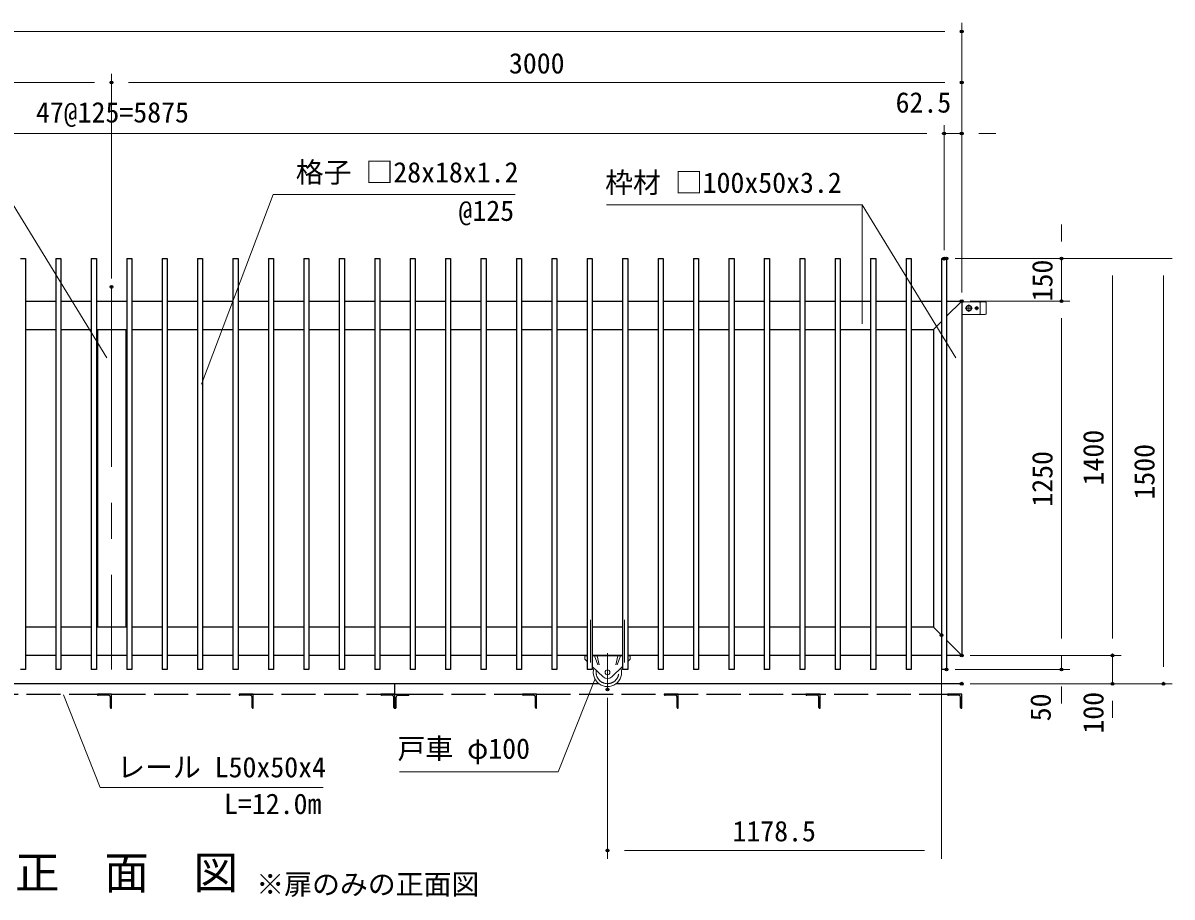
# Model space of a CAD drawing. Units: millimetres, scale not verified. Extents: x -6300 to 6300, y -4455 to 4455.
# Drawn here: x -2608 to 1446, y -1751 to 1333 of the extents above; entities that cross this region are included whole.
import ezdxf
from ezdxf.enums import TextEntityAlignment as Align

# ---------------------------------------------------------------- set-up
doc = ezdxf.new("R2010")
doc.units = ezdxf.units.MM
doc.header["$LTSCALE"] = 20
doc.header["$PDMODE"] = 32
doc.header["$PDSIZE"] = 10
for name, pattern in [('DASHED', [7.5, 6, -1.5]), ('USER1', [50.8, 31.75, -6.35, 6.35, -6.35]), ('USER2', [9.525, 6.35, -3.175])]:
    doc.linetypes.add(name, pattern=pattern)
for name, color, linetype, lineweight in [('0-0_D-TTL-TXT', 7, 'Continuous', 25), ('0-1_D-STR1', 1, 'Continuous', 25), ('0-2_D-STR4', 7, 'Continuous', 25), ('0-3_D-BMK', 2, 'USER1', 13), ('0-4_D-STR3', 3, 'Continuous', 13), ('0-5_D-STR5', 4, 'Continuous', 25), ('0-8_D-STR-DIM', 7, 'Continuous', 13), ('0-B_D-STR-TXT', 7, 'Continuous', 13)]:
    doc.layers.add(name, color=color, linetype=linetype, lineweight=lineweight)
doc.layers.add('0-A_Defpoints', color=8, linetype='Continuous')
doc.styles.add('ＭＳ ゴシック', font='')
doc.styles.get('ＭＳ ゴシック').set_extended_font_data('MS Gothic')

msp = doc.modelspace()

# ---------------------------------------------------------------- linework, layer by layer
at = {"layer": '0-1_D-STR1'}
for p, q in [((-2617.29, 502.03), (-2599.29, 502.03)), ((-2599.29, 502.03), (-2599.29, -947.97)), ((-2492.29, 502.03), (-2474.29, 502.03)), ((-2492.29, 502.03), (-2492.29, -947.97)), ((-2474.29, 502.03), (-2474.29, -947.97)), ((-2367.29, 502.03), (-2349.29, 502.03)), ((-2367.29, 502.03), (-2367.29, -947.97)), ((-2349.29, 502.03), (-2349.29, -947.97)), ((-2242.29, 502.03), (-2224.29, 502.03)), ((-2242.29, 502.03), (-2242.29, -947.97)), ((-2224.29, 502.03), (-2224.29, -947.97)), ((-2117.29, 502.03), (-2099.29, 502.03)), ((-2117.29, 502.03), (-2117.29, -947.97)), ((-2099.29, 502.03), (-2099.29, -947.97)), ((-1992.29, 502.03), (-1974.29, 502.03)), ((-1992.29, 502.03), (-1992.29, -947.97)), ((-1974.29, 502.03), (-1974.29, -947.97)), ((-1867.29, 502.03), (-1849.29, 502.03)), ((-1867.29, 502.03), (-1867.29, -947.97)), ((-1849.29, 502.03), (-1849.29, -947.97)), ((-1742.29, 502.03), (-1724.29, 502.03)), ((-1742.29, 502.03), (-1742.29, -947.97)), ((-1724.29, 502.03), (-1724.29, -947.97)), ((-1617.29, 502.03), (-1599.29, 502.03)), ((-1617.29, 502.03), (-1617.29, -947.97)), ((-1599.29, 502.03), (-1599.29, -947.97)), ((-1492.29, 502.03), (-1474.29, 502.03)), ((-1492.29, 502.03), (-1492.29, -947.97)), ((-1474.29, 502.03), (-1474.29, -947.97)), ((-1367.29, 502.03), (-1349.29, 502.03)), ((-1367.29, 502.03), (-1367.29, -947.97)), ((-1349.29, 502.03), (-1349.29, -947.97)), ((-1242.29, 502.03), (-1224.29, 502.03)), ((-1242.29, 502.03), (-1242.29, -947.97)), ((-1224.29, 502.03), (-1224.29, -947.97)), ((-1117.29, 502.03), (-1099.29, 502.03)), ((-1117.29, 502.03), (-1117.29, -947.97)), ((-1099.29, 502.03), (-1099.29, -947.97)), ((-992.29, 502.03), (-974.29, 502.03)), ((-992.29, 502.03), (-992.29, -947.97)), ((-974.29, 502.03), (-974.29, -947.97)), ((-867.29, 502.03), (-849.29, 502.03)), ((-867.29, 502.03), (-867.29, -947.97)), ((-849.29, 502.03), (-849.29, -947.97)), ((-742.29, 502.03), (-724.29, 502.03)), ((-742.29, 502.03), (-742.29, -947.97)), ((-724.29, 502.03), (-724.29, -947.97)), ((-617.29, 502.03), (-599.29, 502.03)), ((-617.29, 502.03), (-617.29, -947.97)), ((-599.29, 502.03), (-599.29, -947.97)), ((-492.29, 502.03), (-474.29, 502.03)), ((-492.29, 502.03), (-492.29, -947.97)), ((-474.29, 502.03), (-474.29, -947.97)), ((-367.29, 502.03), (-349.29, 502.03)), ((-367.29, 502.03), (-367.29, -947.97)), ((-349.29, 502.03), (-349.29, -947.97)), ((-242.29, 502.03), (-224.29, 502.03)), ((-242.29, 502.03), (-242.29, -947.97)), ((-224.29, 502.03), (-224.29, -947.97)), ((-117.29, 502.03), (-99.29, 502.03)), ((-117.29, 502.03), (-117.29, -947.97)), ((-99.29, 502.03), (-99.29, -947.97)), ((7.71, 502.03), (25.71, 502.03)), ((7.71, 502.03), (7.71, -947.97)), ((25.71, 502.03), (25.71, -947.97)), ((132.71, 502.03), (150.71, 502.03)), ((132.71, 502.03), (132.71, -947.97)), ((150.71, 502.03), (150.71, -947.97)), ((257.71, 502.03), (275.71, 502.03)), ((257.71, 502.03), (257.71, -947.97)), ((275.71, 502.03), (275.71, -947.97)), ((382.71, 502.03), (400.71, 502.03)), ((382.71, 502.03), (382.71, -947.97)), ((400.71, 502.03), (400.71, -947.97)), ((507.71, 502.03), (525.71, 502.03)), ((507.71, 502.03), (507.71, -947.97)), ((525.71, 502.03), (525.71, -947.97)), ((632.71, 502.03), (650.71, 502.03)), ((632.71, 502.03), (632.71, -947.97)), ((650.71, 502.03), (650.71, -947.97)), ((-2599.29, 352.03), (-2492.29, 352.03)), ((-2474.29, 352.03), (-2367.29, 352.03)), ((-2349.29, 352.03), (-2242.29, 352.03)), ((-2224.29, 352.03), (-2117.29, 352.03)), ((-2099.29, 352.03), (-1992.29, 352.03)), ((-1974.29, 352.03), (-1867.29, 352.03)), ((-1849.29, 352.03), (-1742.29, 352.03)), ((-1724.29, 352.03), (-1617.29, 352.03)), ((-1599.29, 352.03), (-1492.29, 352.03)), ((-1474.29, 352.03), (-1367.29, 352.03)), ((-1349.29, 352.03), (-1242.29, 352.03)), ((-1224.29, 352.03), (-1117.29, 352.03)), ((-1099.29, 352.03), (-992.29, 352.03)), ((-974.29, 352.03), (-867.29, 352.03)), ((-849.29, 352.03), (-742.29, 352.03)), ((-724.29, 352.03), (-617.29, 352.03)), ((-599.29, 352.03), (-492.29, 352.03)), ((-474.29, 352.03), (-367.29, 352.03)), ((-349.29, 352.03), (-242.29, 352.03)), ((-224.29, 352.03), (-117.29, 352.03)), ((-99.29, 352.03), (7.71, 352.03)), ((25.71, 352.03), (132.71, 352.03)), ((150.71, 352.03), (257.71, 352.03)), ((275.71, 352.03), (382.71, 352.03)), ((400.71, 352.03), (507.71, 352.03)), ((525.71, 352.03), (632.71, 352.03)), ((650.71, 352.03), (704.21, 352.03)), ((650.71, 298.53), (704.21, 352.03)), ((-2599.29, 252.03), (-2492.29, 252.03)), ((-2474.29, 252.03), (-2367.29, 252.03)), ((-2349.29, 252.03), (-2242.29, 252.03)), ((-2345.79, 252.03), (-2345.79, -797.97)), ((-2245.79, 252.03), (-2245.79, -797.97)), ((-2224.29, 252.03), (-2117.29, 252.03)), ((-2099.29, 252.03), (-1992.29, 252.03)), ((-1974.29, 252.03), (-1867.29, 252.03)), ((-1849.29, 252.03), (-1742.29, 252.03)), ((-1724.29, 252.03), (-1617.29, 252.03)), ((-1599.29, 252.03), (-1492.29, 252.03)), ((-1474.29, 252.03), (-1367.29, 252.03)), ((-1349.29, 252.03), (-1242.29, 252.03)), ((-1224.29, 252.03), (-1117.29, 252.03)), ((-1099.29, 252.03), (-992.29, 252.03)), ((-974.29, 252.03), (-867.29, 252.03)), ((-849.29, 252.03), (-742.29, 252.03)), ((-724.29, 252.03), (-617.29, 252.03)), ((-599.29, 252.03), (-492.29, 252.03)), ((-474.29, 252.03), (-367.29, 252.03)), ((-349.29, 252.03), (-242.29, 252.03)), ((-224.29, 252.03), (-117.29, 252.03)), ((-99.29, 252.03), (7.71, 252.03)), ((25.71, 252.03), (132.71, 252.03)), ((150.71, 252.03), (257.71, 252.03)), ((275.71, 252.03), (382.71, 252.03)), ((400.71, 252.03), (507.71, 252.03)), ((604.21, 252.03), (632.71, 280.53)), ((-2492.29, -797.97), (-2599.29, -797.97)), ((-2367.29, -797.97), (-2474.29, -797.97)), ((-2242.29, -797.97), (-2349.29, -797.97)), ((-2117.29, -797.97), (-2224.29, -797.97)), ((-1992.29, -797.97), (-2099.29, -797.97)), ((-1867.29, -797.97), (-1974.29, -797.97)), ((-1742.29, -797.97), (-1849.29, -797.97)), ((-1617.29, -797.97), (-1724.29, -797.97)), ((-1492.29, -797.97), (-1599.29, -797.97)), ((-1367.29, -797.97), (-1474.29, -797.97)), ((-1242.29, -797.97), (-1349.29, -797.97)), ((-1117.29, -797.97), (-1224.29, -797.97)), ((-992.29, -797.97), (-1099.29, -797.97)), ((-867.29, -797.97), (-974.29, -797.97)), ((-742.29, -797.97), (-849.29, -797.97)), ((-617.29, -797.97), (-724.29, -797.97)), ((-492.29, -797.97), (-599.29, -797.97)), ((-367.29, -797.97), (-474.29, -797.97)), ((-242.29, -797.97), (-349.29, -797.97)), ((-117.29, -797.97), (-224.29, -797.97)), ((7.71, -797.97), (-99.29, -797.97)), ((132.71, -797.97), (25.71, -797.97)), ((257.71, -797.97), (150.71, -797.97)), ((382.71, -797.97), (275.71, -797.97)), ((507.71, -797.97), (400.71, -797.97)), ((604.21, -797.97), (632.71, -826.47)), ((650.71, -844.47), (704.21, -897.97)), ((-2492.29, -897.97), (-2599.29, -897.97)), ((-2367.29, -897.97), (-2474.29, -897.97)), ((-2242.29, -897.97), (-2349.29, -897.97)), ((-2117.29, -897.97), (-2224.29, -897.97)), ((-1992.29, -897.97), (-2099.29, -897.97)), ((-1867.29, -897.97), (-1974.29, -897.97)), ((-1742.29, -897.97), (-1849.29, -897.97)), ((-1617.29, -897.97), (-1724.29, -897.97)), ((-1492.29, -897.97), (-1599.29, -897.97)), ((-1367.29, -897.97), (-1474.29, -897.97)), ((-1242.29, -897.97), (-1349.29, -897.97)), ((-1117.29, -897.97), (-1224.29, -897.97)), ((-992.29, -897.97), (-1099.29, -897.97)), ((-867.29, -897.97), (-974.29, -897.97)), ((-742.29, -897.97), (-849.29, -897.97)), ((-617.29, -897.97), (-724.29, -897.97)), ((-492.29, -897.97), (-599.29, -897.97)), ((-367.29, -897.97), (-474.29, -897.97)), ((-242.29, -897.97), (-349.29, -897.97)), ((-117.29, -897.97), (-224.29, -897.97)), ((7.71, -897.97), (-99.29, -897.97)), ((132.71, -897.97), (25.71, -897.97)), ((257.71, -897.97), (150.71, -897.97)), ((382.71, -897.97), (275.71, -897.97)), ((507.71, -897.97), (400.71, -897.97)), ((632.71, -897.97), (525.71, -897.97)), ((-2599.29, -947.97), (-2617.29, -947.97)), ((-2474.29, -947.97), (-2492.29, -947.97)), ((-2349.29, -947.97), (-2367.29, -947.97)), ((-2224.29, -947.97), (-2242.29, -947.97)), ((-2099.29, -947.97), (-2117.29, -947.97)), ((-1974.29, -947.97), (-1992.29, -947.97)), ((-1849.29, -947.97), (-1867.29, -947.97)), ((-1724.29, -947.97), (-1742.29, -947.97)), ((-1599.29, -947.97), (-1617.29, -947.97)), ((-1474.29, -947.97), (-1492.29, -947.97)), ((-1349.29, -947.97), (-1367.29, -947.97)), ((-1224.29, -947.97), (-1242.29, -947.97)), ((-1099.29, -947.97), (-1117.29, -947.97)), ((-974.29, -947.97), (-992.29, -947.97)), ((-849.29, -947.97), (-867.29, -947.97)), ((-724.29, -947.97), (-742.29, -947.97)), ((-599.29, -947.97), (-617.29, -947.97)), ((-474.29, -947.97), (-492.29, -947.97)), ((-349.29, -947.97), (-367.29, -947.97)), ((-224.29, -947.97), (-242.29, -947.97)), ((-99.29, -947.97), (-117.29, -947.97)), ((25.71, -947.97), (7.71, -947.97)), ((150.71, -947.97), (132.71, -947.97)), ((275.71, -947.97), (257.71, -947.97)), ((400.71, -947.97), (382.71, -947.97)), ((525.71, -947.97), (507.71, -947.97)), ((650.71, -947.97), (632.71, -947.97))]:
    msp.add_line(p, q, dxfattribs=at)
for points in [[(704.21, 352.03), (704.21, -897.97), (650.71, -897.97)], [(525.71, 252.03), (604.21, 252.03), (604.21, -797.97), (525.71, -797.97)]]:
    msp.add_lwpolyline(points, dxfattribs=at)
at = {"layer": '0-2_D-STR4'}
for p, q in [((-575.79, -997.97), (-4015.79, -997.97)), ((704.21, -997.97), (-515.79, -997.97))]:
    msp.add_line(p, q, dxfattribs=at)
at = {"layer": '0-3_D-BMK'}
for p, q in [((-2295.79, 402.03), (-2295.79, -947.97)), ((716.71, 327.03), (741.71, 327.03)), ((716.71, 327.03), (741.71, 327.03)), ((729.21, 314.53), (729.21, 339.53)), ((729.21, 314.53), (729.21, 339.53)), ((749.71, 327.03), (764.71, 327.03)), ((749.71, 327.03), (764.71, 327.03)), ((757.21, 319.53), (757.21, 334.53)), ((757.21, 319.53), (757.21, 334.53)), ((-605.79, -772.97), (-605.79, -922.97)), ((-485.79, -772.97), (-485.79, -922.97)), ((-545.79, -1017.97), (-545.79, -889.97))]:
    msp.add_line(p, q, dxfattribs=at)
at = {"layer": '0-4_D-STR3'}
for p, q in [((704.21, 304.53), (704.21, 349.53)), ((704.21, 349.53), (787.21, 349.53)), ((718.21, 349.53), (787.21, 349.53)), ((769.21, 307.53), (769.21, 346.53)), ((790.21, 346.53), (790.21, 307.53)), ((704.21, 304.53), (787.21, 304.53)), ((718.21, 304.53), (787.21, 304.53)), ((-625.79, -899.97), (-625.79, -911.97)), ((-625.79, -911.97), (-617.29, -920.09)), ((-591.79, -899.97), (-579.79, -931.97)), ((-581.79, -899.97), (-574.79, -931.97)), ((-509.79, -899.97), (-516.79, -931.97)), ((-499.79, -899.97), (-511.79, -931.97)), ((-599.29, -937.28), (-560.99, -973.88)), ((-492.29, -937.28), (-530.59, -973.88))]:
    msp.add_line(p, q, dxfattribs=at)
at = {"layer": '0-4_D-STR3', "color": 4}
for p, q in [((-617.29, -897.97), (-625.79, -897.97)), ((-625.79, -897.97), (-625.79, -899.97)), ((-617.29, -899.97), (-625.79, -899.97)), ((-492.29, -897.97), (-599.29, -897.97)), ((-492.29, -899.97), (-599.29, -899.97)), ((-465.79, -897.97), (-474.29, -897.97)), ((-465.79, -899.97), (-474.29, -899.97)), ((-465.79, -897.97), (-465.79, -899.97))]:
    msp.add_line(p, q, dxfattribs=at)
at = {"layer": '0-4_D-STR3'}
msp.add_lwpolyline([(-465.79, -899.97), (-465.79, -911.97), (-474.29, -920.09)], dxfattribs=at)
for centre, radius in [((729.21, 327.03), 10), ((729.21, 327.03), 8), ((757.21, 327.03), 5), ((757.21, 327.03), 5), ((-545.79, -957.97), 8.5)]:
    msp.add_circle(centre, radius, dxfattribs=at)
for centre, radius, start, end in [((766.21, 346.53), 3, 0, 90), ((787.21, 346.53), 3, 0, 90), ((766.21, 307.53), 3, 270, 0), ((787.21, 307.53), 3, 270, 0), ((-545.79, -957.97), 50, 162.4129, 17.5871), ((-545.79, -957.97), 22, 226.30902, 313.69098)]:
    msp.add_arc(centre, radius, start, end, dxfattribs=at)
at = {"layer": '0-4_D-STR3', "linetype": 'USER2'}
msp.add_arc((-545.79, -957.97), 40, 169.67603, 10.32397, dxfattribs=at)
at = {"layer": '0-5_D-STR5', "linetype": 'DASHED'}
for p, q in [((-1295.79, -1034.91), (-1295.79, -997.97)), ((-5295.79, -1034.91), (704.21, -1034.91))]:
    msp.add_line(p, q, dxfattribs=at)
at = {"layer": '0-5_D-STR5'}
for p, q in [((-2345.79, -1034.91), (-2345.79, -1035.91)), ((-2295.79, -1034.91), (-2345.79, -1034.91)), ((-2306.29, -1038.91), (-2342.79, -1038.91)), ((-2299.79, -1081.91), (-2299.79, -1045.41)), ((-2295.79, -1084.91), (-2295.79, -1034.91)), ((-1845.79, -1034.91), (-1845.79, -1035.91)), ((-1795.79, -1034.91), (-1845.79, -1034.91)), ((-1806.29, -1038.91), (-1842.79, -1038.91)), ((-1799.79, -1081.91), (-1799.79, -1045.41)), ((-1795.79, -1084.91), (-1795.79, -1034.91)), ((-1345.79, -1034.91), (-1345.79, -1035.91)), ((-1295.79, -1034.91), (-1345.79, -1034.91)), ((-1306.29, -1038.91), (-1342.79, -1038.91)), ((-1299.79, -1081.91), (-1299.79, -1045.41)), ((-1295.79, -1084.91), (-1295.79, -1034.91)), ((-1295.79, -1034.91), (-1245.79, -1034.91)), ((-1295.79, -1084.91), (-1295.79, -1034.91)), ((-1291.79, -1081.91), (-1291.79, -1045.41)), ((-1285.29, -1038.91), (-1248.79, -1038.91)), ((-1245.79, -1034.91), (-1245.79, -1035.91)), ((-845.79, -1034.91), (-845.79, -1035.91)), ((-795.79, -1034.91), (-845.79, -1034.91)), ((-806.29, -1038.91), (-842.79, -1038.91)), ((-799.79, -1081.91), (-799.79, -1045.41)), ((-795.79, -1084.91), (-795.79, -1034.91)), ((-345.79, -1034.91), (-345.79, -1035.91)), ((-295.79, -1034.91), (-345.79, -1034.91)), ((-306.29, -1038.91), (-342.79, -1038.91)), ((-299.79, -1081.91), (-299.79, -1045.41)), ((-295.79, -1084.91), (-295.79, -1034.91)), ((154.21, -1034.91), (154.21, -1035.91)), ((204.21, -1034.91), (154.21, -1034.91)), ((193.71, -1038.91), (157.21, -1038.91)), ((200.21, -1081.91), (200.21, -1045.41)), ((204.21, -1084.91), (204.21, -1034.91)), ((654.21, -1034.91), (654.21, -1035.91)), ((704.21, -1034.91), (654.21, -1034.91)), ((693.71, -1038.91), (657.21, -1038.91)), ((700.21, -1081.91), (700.21, -1045.41)), ((704.21, -1084.91), (704.21, -1034.91)), ((-2296.79, -1084.91), (-2295.79, -1084.91)), ((-1796.79, -1084.91), (-1795.79, -1084.91)), ((-1296.79, -1084.91), (-1295.79, -1084.91)), ((-1294.79, -1084.91), (-1295.79, -1084.91)), ((-796.79, -1084.91), (-795.79, -1084.91)), ((-296.79, -1084.91), (-295.79, -1084.91)), ((203.21, -1084.91), (204.21, -1084.91)), ((703.21, -1084.91), (704.21, -1084.91))]:
    msp.add_line(p, q, dxfattribs=at)
for centre, radius, start, end in [((-2342.79, -1035.91), 3, 180, 270), ((-2306.29, -1045.41), 6.5, 0, 90), ((-1842.79, -1035.91), 3, 180, 270), ((-1806.29, -1045.41), 6.5, 0, 90), ((-1342.79, -1035.91), 3, 180, 270), ((-1306.29, -1045.41), 6.5, 0, 90), ((-1285.29, -1045.41), 6.5, 90, 180), ((-1248.79, -1035.91), 3, 270, 0), ((-842.79, -1035.91), 3, 180, 270), ((-806.29, -1045.41), 6.5, 0, 90), ((-342.79, -1035.91), 3, 180, 270), ((-306.29, -1045.41), 6.5, 0, 90), ((157.21, -1035.91), 3, 180, 270), ((193.71, -1045.41), 6.5, 0, 90), ((657.21, -1035.91), 3, 180, 270), ((693.71, -1045.41), 6.5, 0, 90), ((-2296.79, -1081.91), 3, 180, 270), ((-1796.79, -1081.91), 3, 180, 270), ((-1296.79, -1081.91), 3, 180, 270), ((-1294.79, -1081.91), 3, 270, 0), ((-796.79, -1081.91), 3, 180, 270), ((-296.79, -1081.91), 3, 180, 270), ((203.21, -1081.91), 3, 180, 270), ((703.21, -1081.91), 3, 180, 270)]:
    msp.add_arc(centre, radius, start, end, dxfattribs=at)
at = {"layer": '0-8_D-STR-DIM'}
for p, q in [((-5235.79, 1303.4), (644.21, 1303.4)), ((704.21, 382.03), (704.21, 1333.4)), ((-2295.79, 432.03), (-2295.79, 1153.4)), ((-2295.79, 432.03), (-2295.79, 1153.4)), ((704.21, 382.03), (704.21, 1153.4)), ((-5235.79, 1123.4), (-2355.79, 1123.4)), ((-2235.79, 1123.4), (644.21, 1123.4)), ((641.71, 532.03), (641.71, 973.4)), ((641.71, 532.03), (641.71, 973.4)), ((704.21, 382.03), (704.21, 973.4)), ((-5173.29, 943.4), (581.71, 943.4)), ((581.71, 943.4), (521.71, 943.4)), ((641.71, 943.4), (704.21, 943.4)), ((764.21, 943.4), (824.21, 943.4)), ((1056.32, 562.03), (1056.32, 622.03)), ((680.71, 502.03), (1266.32, 502.03)), ((680.71, 502.03), (1086.32, 502.03)), ((680.71, 502.03), (1446.32, 502.03)), ((1056.32, 352.03), (1056.32, 502.03)), ((1236.32, 442.03), (1236.32, -837.97)), ((1416.32, 442.03), (1416.32, -937.97)), ((734.21, 352.03), (1086.32, 352.03)), ((734.21, 352.03), (1086.32, 352.03)), ((1056.32, -837.97), (1056.32, 292.03)), ((1056.32, 292.03), (1056.32, 232.03)), ((1056.32, -837.97), (1056.32, -777.97)), ((1236.32, -837.97), (1236.32, -777.97)), ((632.71, -856.47), (632.71, -1616.01)), ((734.21, -897.97), (1086.32, -897.97)), ((734.21, -897.97), (1086.32, -897.97)), ((734.21, -897.97), (1266.32, -897.97)), ((734.21, -897.97), (1266.32, -897.97)), ((1056.32, -897.97), (1056.32, -947.97)), ((1236.32, -897.97), (1236.32, -997.97)), ((680.71, -947.97), (1086.32, -947.97)), ((734.21, -997.97), (1266.32, -997.97)), ((734.21, -997.97), (1446.32, -997.97)), ((1056.32, -1007.97), (1056.32, -1067.97)), ((-545.79, -1047.97), (-545.79, -1616.01)), ((1236.32, -1057.97), (1236.32, -1117.97)), ((572.71, -1586.01), (-485.79, -1586.01))]:
    msp.add_line(p, q, dxfattribs=at)
at = {"layer": '0-A_Defpoints'}
for p in [(704.21, 1303.4), (-2295.79, 1123.4), (704.21, 1123.4), (641.71, 943.4), (704.21, 943.4), (641.71, 502.03), (650.71, 502.03), (1056.32, 502.03), (-2295.79, 402.03), (704.21, 352.03), (704.21, 352.03), (1056.32, 352.03), (632.71, -826.47), (704.21, -897.97), (1236.32, -897.97), (650.71, -947.97), (1056.32, -947.97), (-545.79, -1017.97), (704.21, -997.97), (1236.32, -997.97), (1416.32, -997.97), (-545.79, -1586.01)]:
    msp.add_point(p, dxfattribs=at)
at = {"layer": '0-B_D-STR-TXT'}
msp.add_line((352.89, 691.62), (352.89, 272.13), dxfattribs=at)
for points in [[(-3545.14, 691.62), (-2642.61, 691.62), (-2311.91, 151.58)], [(-871.41, 728.29), (-1725.97, 728.29), (-1978.59, 59.11)], [(-548.87, 691.62), (352.89, 691.62), (683.6, 151.58)], [(-1279.22, -1308.96), (-719.34, -1308.96), (-590.82, -983.03)], [(-1548.48, -1364.46), (-2336.03, -1364.46), (-2465.24, -1036.77)]]:
    msp.add_lwpolyline(points, dxfattribs=at)

# ---------------------------------------------------------------- texts
at = {"layer": '0-0_D-TTL-TXT', "style": 'ＭＳ ゴシック'}
for s, height, p in [('正\u3000面\u3000図', 115.4, (-2636.13, -1756.83)), ('※扉のみの正面図', 72.14, (-1785.11, -1763.52))]:
    msp.add_text(s, height=height, dxfattribs=at).set_placement(p, align=Align.BOTTOM_LEFT)
at = {"layer": '0-8_D-STR-DIM', "style": 'ＭＳ ゴシック'}
for s, p in [('3000', (-893.48, 1133.53)), ('62.5', (470.9, 995.53)), ('47@125=5875', (-2562.57, 960.56)), ('1178.5', (-104.67, -1575.89))]:
    msp.add_text(s, height=72.14, dxfattribs=at).set_placement(p, align=Align.BOTTOM_LEFT)
for s, p in [('150', (1046.2, 351.06)), ('1400', (1226.2, -298.32)), ('1500', (1406.2, -348.32)), ('1250', (1046.2, -373.32)), ('50', (1040.02, -1130.59)), ('100', (1226.2, -1174.21))]:
    msp.add_text(s, height=72.14, rotation=90, dxfattribs=at).set_placement(p, align=Align.BOTTOM_LEFT)
at = {"layer": '0-B_D-STR-TXT', "style": 'ＭＳ ゴシック'}
for s, p in [('格子 □28x18x1.2', (-1645.77, 748.88)), ('枠材 □100x50x3.2', (-554.2, 712.4)), ('@125', (-1071.51, 613.31)), ('戸車 φ100', (-1286.84, -1284.75)), ('レール L50x50x4', (-2276.02, -1350.15)), ('L=12.0m', (-1898.72, -1479.43))]:
    msp.add_text(s, height=72.14, dxfattribs=at).set_placement(p, align=Align.BOTTOM_LEFT)

doc.saveas('drawing.dxf')
